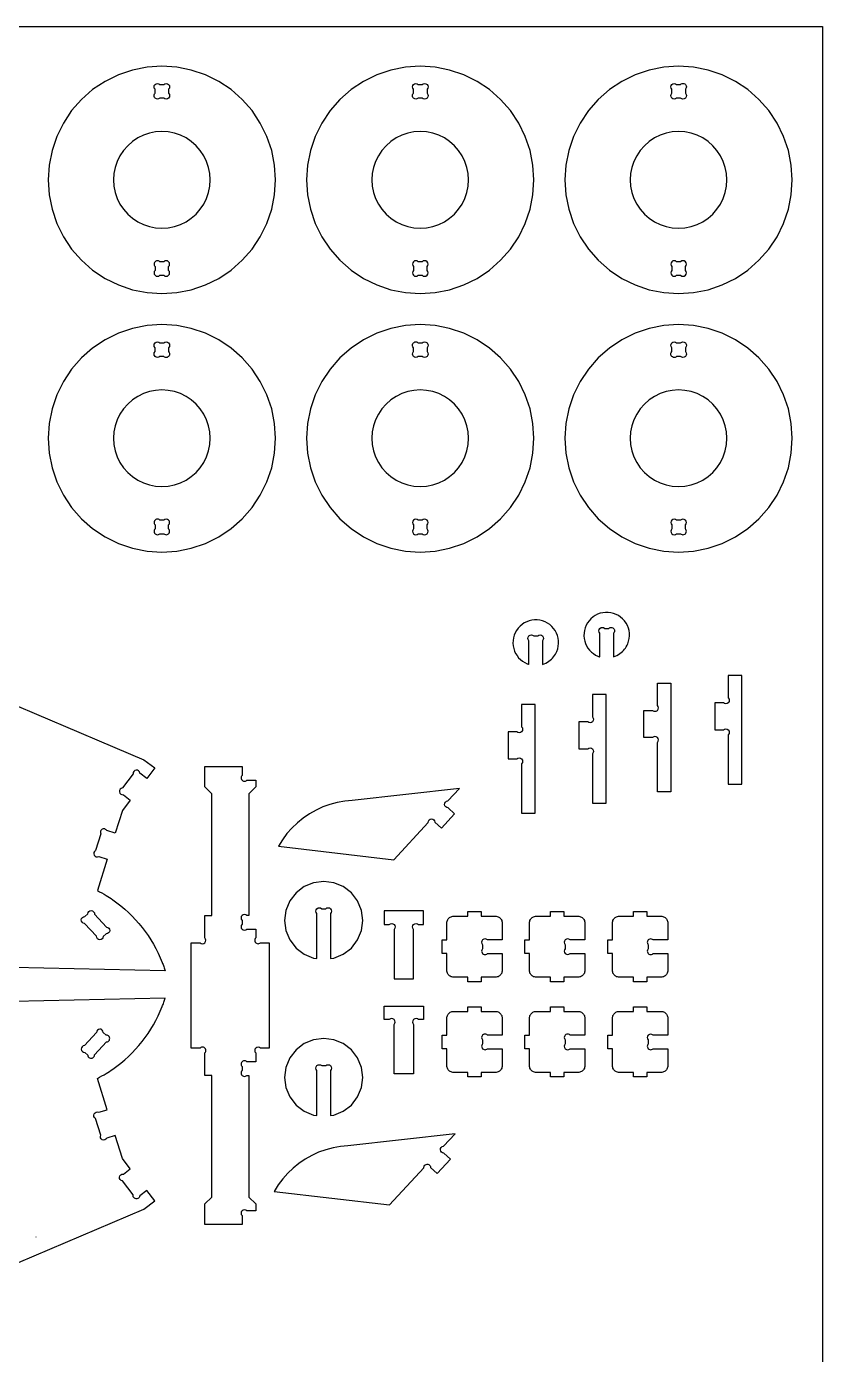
# Model space of a CAD drawing. Extents: x 18.5 to 37.8, y 18 to 44.9.
# Drawn here: x 30.48 to 37.82, y 32.62 to 44.85 of the extents above; entities that cross this region are included whole.
import ezdxf

# ---------------------------------------------------------------- set-up
doc = ezdxf.new("R2010")
doc.units = 0
doc.header["$MEASUREMENT"] = 0
doc.layers.get('0').update_dxf_attribs({"linetype": 'CONTINUOUS'})
doc.layers.add('LAYER_1', color=18, linetype='CONTINUOUS')

msp = doc.modelspace()

# ---------------------------------------------------------------- linework, layer by layer
msp.add_lwpolyline([(18.47668903654575, 17.96879248143591), (18.47668903654575, 44.85309352992658), (37.81747391451562, 44.85309352992658), (37.81747391451562, 17.96879248143591)], close=True)
at = {"layer": 'LAYER_1'}
for points in [[(30.89783727552922, 42.80248559730233), (30.98821215636107, 42.69943279647583), (31.09126495718758, 42.60905791564394), (31.20523241603308, 42.53290729405849), (31.32816451809914, 42.47228388995423), (31.45795786105774, 42.42822498657274), (31.59239164484834, 42.40148444395853), (31.72916567019331, 42.39251980020415), (31.86593969553825, 42.40148444395853), (32.00037347932882, 42.42822498657274), (32.1301668222875, 42.47228388995425), (32.25309892435352, 42.53290729405849), (32.36706638319903, 42.60905791564394), (32.47011918402551, 42.69943279647582), (32.56049406485739, 42.80248559730233), (32.63664468644288, 42.91645305614785), (32.69726809054713, 43.0393851582139), (32.7413269939286, 43.16917850117245), (32.7680675365428, 43.3036122849631), (32.77703218029719, 43.44038631030805), (32.76806753654281, 43.577160335653), (32.7413269939286, 43.71159411944364), (32.69726809054713, 43.84138746240224), (32.63664468644288, 43.96431956446827), (32.56049406485737, 44.0782870233138), (32.47011918402552, 44.18133982414029), (32.36706638319905, 44.27171470497214), (32.25309892435351, 44.34786532655762), (32.13016682228748, 44.40848873066186), (32.00037347932883, 44.45254763404335), (31.86593969553824, 44.47928817665756), (31.72916567019331, 44.48825282041194), (31.59239164484832, 44.47928817665756), (31.45795786105777, 44.45254763404337), (31.32816451809914, 44.40848873066186), (31.20523241603308, 44.34786532655762), (31.09126495718757, 44.27171470497214), (30.98821215636105, 44.18133982414025), (30.89783727552922, 44.0782870233138), (30.82168665394374, 43.96431956446827), (30.76106324983948, 43.84138746240223), (30.717004346458, 43.7115941194436), (30.69026380384379, 43.57716033565298), (30.68129916008941, 43.44038631030805), (30.69026380384379, 43.3036122849631), (30.717004346458, 43.16917850117248), (30.76106324983947, 43.03938515821387), (30.82168665394373, 42.91645305614785)], [(33.27909230011574, 42.80248559823365), (33.3694671809476, 42.69943279740715), (33.47251998177411, 42.60905791657528), (33.58648744061961, 42.53290729498982), (33.70941954268566, 42.47228389088556), (33.83921288564427, 42.42822498750408), (33.97364666943487, 42.40148444488986), (34.11042069477984, 42.39251980113549), (34.24719472012477, 42.40148444488986), (34.38162850391535, 42.42822498750408), (34.51142184687402, 42.47228389088558), (34.63435394894005, 42.53290729498982), (34.74832140778556, 42.60905791657528), (34.85137420861203, 42.69943279740715), (34.94174908944391, 42.80248559823366), (35.01789971102941, 42.91645305707919), (35.07852311513366, 43.03938515914523), (35.12258201851512, 43.16917850210379), (35.14932256112934, 43.30361228589445), (35.15828720488372, 43.44038631123939), (35.14932256112934, 43.57716033658433), (35.12258201851512, 43.71159412037498), (35.07852311513366, 43.84138746333356), (35.01789971102941, 43.96431956539959), (34.9417490894439, 44.07828702424512), (34.85137420861204, 44.18133982507163), (34.74832140778558, 44.27171470590347), (34.63435394894003, 44.34786532748896), (34.51142184687402, 44.40848873159319), (34.38162850391537, 44.45254763497469), (34.24719472012477, 44.4792881775889), (34.11042069477984, 44.48825282134327), (33.97364666943486, 44.4792881775889), (33.8392128856443, 44.45254763497469), (33.70941954268566, 44.40848873159319), (33.58648744061959, 44.34786532748894), (33.4725199817741, 44.27171470590349), (33.36946718094758, 44.18133982507159), (33.27909230011575, 44.07828702424512), (33.20294167853026, 43.96431956539961), (33.14231827442601, 43.84138746333356), (33.09825937104453, 43.71159412037495), (33.07151882843032, 43.57716033658433), (33.06255418467593, 43.44038631123939), (33.07151882843032, 43.30361228589444), (33.09825937104453, 43.1691785021038), (33.14231827442601, 43.03938515914521), (33.20294167853025, 42.91645305707919)], [(35.66034732470226, 42.802485599165), (35.75072220553413, 42.6994327983385), (35.85377500636063, 42.60905791750661), (35.96774246520614, 42.53290729592115), (36.09067456727219, 42.4722838918169), (36.2204679102308, 42.42822498843541), (36.35490169402139, 42.40148444582121), (36.49167571936637, 42.39251980206683), (36.6284497447113, 42.4014844458212), (36.76288352850188, 42.42822498843541), (36.89267687146054, 42.47228389181691), (37.01560897352658, 42.53290729592116), (37.12957643237209, 42.60905791750661), (37.23262923319857, 42.69943279833849), (37.32300411403044, 42.802485599165), (37.39915473561594, 42.91645305801053), (37.45977813972019, 43.03938516007656), (37.50383704310165, 43.16917850303513), (37.53057758571587, 43.30361228682578), (37.53954222947025, 43.44038631217073), (37.53057758571587, 43.57716033751567), (37.50383704310165, 43.71159412130632), (37.45977813972019, 43.84138746426491), (37.39915473561594, 43.96431956633093), (37.32300411403044, 44.07828702517647), (37.23262923319858, 44.18133982600296), (37.12957643237211, 44.27171470683481), (37.01560897352655, 44.34786532842029), (36.89267687146054, 44.40848873252453), (36.76288352850189, 44.45254763590603), (36.6284497447113, 44.47928817852023), (36.49167571936637, 44.48825282227462), (36.35490169402138, 44.47928817852023), (36.22046791023083, 44.45254763590604), (36.09067456727219, 44.40848873252453), (35.96774246520612, 44.34786532842028), (35.85377500636062, 44.27171470683481), (35.75072220553411, 44.18133982600292), (35.66034732470227, 44.07828702517647), (35.58419670311679, 43.96431956633094), (35.52357329901254, 43.84138746426491), (35.47951439563104, 43.71159412130628), (35.45277385301684, 43.57716033751566), (35.44380920926246, 43.44038631217071), (35.45277385301684, 43.30361228682577), (35.47951439563104, 43.16917850303513), (35.52357329901254, 43.03938516007654), (35.58419670311679, 42.91645305801053)], [(31.34327326818642, 43.21759122922571), (31.3756552251651, 43.16912820591126), (31.41408584387995, 43.12530648399467), (31.45790756579654, 43.08687586527982), (31.50637058911092, 43.05449390830118), (31.5586456980663, 43.02871467731485), (31.61383845106418, 43.00997926210587), (31.67100448480822, 42.99860823081957), (31.72916567019331, 42.99479614511109), (31.78732685557836, 42.99860823081957), (31.84449288932238, 43.00997926210587), (31.89968564232032, 43.02871467731487), (31.9519607512757, 43.0544939083012), (32.00042377459007, 43.08687586527983), (32.04424549650663, 43.12530648399465), (32.0826761152215, 43.16912820591129), (32.11505807220019, 43.21759122922571), (32.14083730318652, 43.26986633818107), (32.15957271839547, 43.32505909117886), (32.17094374968178, 43.382225124923), (32.17475583539026, 43.44038631030805), (32.17094374968178, 43.49854749569312), (32.15957271839547, 43.55571352943724), (32.1408373031865, 43.61090628243506), (32.11505807220019, 43.66318139139039), (32.0826761152215, 43.71164441470485), (32.04424549650666, 43.75546613662144), (32.0004237745901, 43.79389675533625), (31.95196075127569, 43.82627871231492), (31.89968564232031, 43.85205794330125), (31.8444928893224, 43.87079335851024), (31.78732685557837, 43.88216438979653), (31.72916567019331, 43.88597647550501), (31.6710044848082, 43.88216438979653), (31.61383845106422, 43.87079335851024), (31.5586456980663, 43.85205794330125), (31.50637058911089, 43.8262787123149), (31.45790756579654, 43.79389675533627), (31.41408584387992, 43.7554661366214), (31.3756552251651, 43.71164441470483), (31.34327326818643, 43.66318139139042), (31.3174940372001, 43.61090628243505), (31.29875862199112, 43.55571352943718), (31.28738759070483, 43.49854749569312), (31.28357550499634, 43.44038631030805), (31.28738759070483, 43.38222512492298), (31.29875862199112, 43.3250590911789), (31.31749403720009, 43.26986633818107)], [(33.72452829277294, 43.21759123015705), (33.75691024975164, 43.16912820684259), (33.79534086846647, 43.12530648492599), (33.83916259038307, 43.08687586621116), (33.88762561369744, 43.05449390923252), (33.93990072265284, 43.02871467824618), (33.9950934756507, 43.00997926303719), (34.05225950939474, 42.9986082317509), (34.11042069477984, 42.99479614604241), (34.16858188016489, 42.9986082317509), (34.22574791390891, 43.00997926303719), (34.28094066690685, 43.0287146782462), (34.33321577586223, 43.05449390923252), (34.3816787991766, 43.08687586621117), (34.42550052109316, 43.12530648492598), (34.46393113980803, 43.16912820684261), (34.49631309678672, 43.21759123015705), (34.52209232777304, 43.26986633911239), (34.54082774298199, 43.32505909211021), (34.55219877426831, 43.38222512585432), (34.55601085997679, 43.44038631123939), (34.55219877426831, 43.49854749662445), (34.54082774298199, 43.55571353036857), (34.52209232777304, 43.61090628336639), (34.49631309678672, 43.66318139232173), (34.46393113980803, 43.71164441563617), (34.42550052109318, 43.75546613755277), (34.38167879917664, 43.79389675626758), (34.33321577586222, 43.82627871324625), (34.28094066690684, 43.85205794423257), (34.22574791390892, 43.87079335944157), (34.16858188016489, 43.88216439072786), (34.11042069477983, 43.88597647643635), (34.05225950939473, 43.88216439072786), (33.99509347565075, 43.87079335944157), (33.93990072265284, 43.85205794423257), (33.88762561369742, 43.82627871324624), (33.83916259038306, 43.7938967562676), (33.79534086846644, 43.75546613755274), (33.75691024975163, 43.71164441563617), (33.72452829277295, 43.66318139232176), (33.69874906178662, 43.61090628336638), (33.68001364657764, 43.5557135303685), (33.66864261529135, 43.49854749662444), (33.66483052958286, 43.44038631123939), (33.66864261529135, 43.38222512585431), (33.68001364657764, 43.32505909211024), (33.69874906178662, 43.26986633911239)], [(36.13816527433816, 43.16912820777393), (36.17659589305299, 43.12530648585734), (36.22041761496959, 43.0868758671425), (36.26888063828398, 43.05449391016385), (36.32115574723936, 43.02871467917752), (36.37634850023723, 43.00997926396854), (36.43351453398127, 42.99860823268224), (36.49167571936637, 42.99479614697375), (36.54983690475142, 42.99860823268224), (36.60700293849544, 43.00997926396854), (36.66219569149337, 43.02871467917753), (36.71447080044875, 43.05449391016386), (36.76293382376313, 43.0868758671425), (36.80675554567969, 43.12530648585732), (36.84518616439456, 43.16912820777395), (36.87756812137325, 43.21759123108839), (36.90334735235956, 43.26986634004374), (36.92208276756853, 43.32505909304153), (36.93345379885483, 43.38222512678567), (36.93726588456332, 43.44038631217073), (36.93345379885483, 43.49854749755579), (36.92208276756853, 43.55571353129991), (36.90334735235956, 43.61090628429773), (36.87756812137325, 43.66318139325306), (36.84518616439455, 43.71164441656751), (36.80675554567971, 43.75546613848412), (36.76293382376317, 43.79389675719891), (36.71447080044874, 43.82627871417758), (36.66219569149337, 43.85205794516391), (36.60700293849544, 43.87079336037291), (36.54983690475143, 43.8821643916592), (36.49167571936636, 43.88597647736768), (36.43351453398125, 43.8821643916592), (36.37634850023727, 43.87079336037291), (36.32115574723936, 43.85205794516391), (36.26888063828395, 43.82627871417758), (36.22041761496959, 43.79389675719894), (36.17659589305298, 43.75546613848408), (36.13816527433815, 43.71164441656751), (36.10578331735948, 43.6631813932531), (36.08000408637315, 43.61090628429772), (36.06126867116417, 43.55571353129986), (36.04989763987788, 43.49854749755578), (36.04608555416938, 43.44038631217071), (36.04989763987788, 43.38222512678565), (36.06126867116417, 43.32505909304157), (36.08000408637314, 43.26986634004374), (36.10578331735947, 43.21759123108837)], [(30.89783727552922, 40.4212305727158), (30.98821215636107, 40.31817777188929), (31.09126495718758, 40.22780289105742), (31.20523241603308, 40.15165226947195), (31.32816451809914, 40.09102886536769), (31.45795786105774, 40.04696996198621), (31.59239164484834, 40.02022941937201), (31.72916567019331, 40.01126477561763), (31.86593969553825, 40.020229419372), (32.00037347932882, 40.04696996198621), (32.1301668222875, 40.09102886536772), (32.25309892435352, 40.15165226947195), (32.36706638319903, 40.22780289105742), (32.47011918402551, 40.31817777188929), (32.56049406485739, 40.4212305727158), (32.63664468644288, 40.53519803156133), (32.69726809054713, 40.65813013362737), (32.7413269939286, 40.78792347658593), (32.7680675365428, 40.92235726037658), (32.77703218029719, 41.05913128572153), (32.76806753654281, 41.19590531106648), (32.7413269939286, 41.33033909485711), (32.69726809054713, 41.4601324378157), (32.63664468644288, 41.58306453988173), (32.56049406485737, 41.69703199872727), (32.47011918402552, 41.80008479955375), (32.36706638319905, 41.89045968038561), (32.25309892435351, 41.96661030197109), (32.13016682228748, 42.02723370607533), (32.00037347932883, 42.07129260945683), (31.86593969553824, 42.09803315207103), (31.72916567019331, 42.10699779582542), (31.59239164484832, 42.09803315207103), (31.45795786105777, 42.07129260945683), (31.32816451809914, 42.02723370607533), (31.20523241603308, 41.96661030197108), (31.09126495718757, 41.89045968038562), (30.98821215636105, 41.80008479955373), (30.89783727552922, 41.69703199872727), (30.82168665394374, 41.58306453988174), (30.76106324983948, 41.46013243781569), (30.717004346458, 41.33033909485708), (30.69026380384379, 41.19590531106647), (30.68129916008941, 41.05913128572153), (30.69026380384379, 40.92235726037658), (30.717004346458, 40.78792347658594), (30.76106324983947, 40.65813013362734), (30.82168665394373, 40.53519803156133)], [(33.3694671809476, 40.31817777282063), (33.47251998177411, 40.22780289198874), (33.58648744061961, 40.15165227040329), (33.70941954268566, 40.09102886629903), (33.83921288564427, 40.04696996291754), (33.97364666943487, 40.02022942030333), (34.11042069477984, 40.01126477654897), (34.24719472012477, 40.02022942030333), (34.38162850391535, 40.04696996291754), (34.51142184687402, 40.09102886629904), (34.63435394894005, 40.15165227040329), (34.74832140778556, 40.22780289198874), (34.85137420861203, 40.31817777282062), (34.94174908944391, 40.42123057364714), (35.01789971102941, 40.53519803249265), (35.07852311513366, 40.6581301345587), (35.12258201851512, 40.78792347751726), (35.14932256112934, 40.92235726130791), (35.15828720488372, 41.05913128665285), (35.14932256112934, 41.1959053119978), (35.12258201851512, 41.33033909578844), (35.07852311513366, 41.46013243874704), (35.01789971102941, 41.58306454081307), (34.9417490894439, 41.6970319996586), (34.85137420861204, 41.80008480048511), (34.74832140778558, 41.89045968131694), (34.63435394894003, 41.96661030290242), (34.51142184687402, 42.02723370700667), (34.38162850391537, 42.07129261038816), (34.24719472012477, 42.09803315300237), (34.11042069477984, 42.10699779675674), (33.97364666943486, 42.09803315300237), (33.8392128856443, 42.07129261038817), (33.70941954268566, 42.02723370700667), (33.58648744061959, 41.96661030290242), (33.4725199817741, 41.89045968131695), (33.36946718094758, 41.80008480048505), (33.27909230011575, 41.6970319996586), (33.20294167853026, 41.58306454081308), (33.14231827442601, 41.46013243874704), (33.09825937104453, 41.33033909578841), (33.07151882843032, 41.19590531199778), (33.06255418467593, 41.05913128665285), (33.07151882843032, 40.9223572613079), (33.09825937104453, 40.78792347751727), (33.14231827442601, 40.65813013455867), (33.20294167853025, 40.53519803249265), (33.27909230011574, 40.42123057364712)], [(35.85377500636063, 40.22780289292008), (35.96774246520614, 40.15165227133462), (36.09067456727219, 40.09102886723037), (36.2204679102308, 40.04696996384889), (36.35490169402139, 40.02022942123469), (36.49167571936637, 40.0112647774803), (36.6284497447113, 40.02022942123467), (36.76288352850188, 40.04696996384889), (36.89267687146054, 40.09102886723038), (37.01560897352658, 40.15165227133463), (37.12957643237209, 40.22780289292009), (37.23262923319857, 40.31817777375195), (37.32300411403044, 40.42123057457847), (37.39915473561594, 40.535198033424), (37.45977813972019, 40.65813013549004), (37.50383704310165, 40.7879234784486), (37.53057758571587, 40.92235726223925), (37.53954222947025, 41.0591312875842), (37.53057758571587, 41.19590531292915), (37.50383704310165, 41.33033909671978), (37.45977813972019, 41.46013243967838), (37.39915473561594, 41.5830645417444), (37.32300411403044, 41.69703200058995), (37.23262923319858, 41.80008480141643), (37.12957643237211, 41.89045968224827), (37.01560897352655, 41.96661030383377), (36.89267687146054, 42.027233707938), (36.76288352850189, 42.0712926113195), (36.6284497447113, 42.09803315393371), (36.49167571936637, 42.10699779768809), (36.35490169402138, 42.09803315393371), (36.22046791023083, 42.07129261131951), (36.09067456727219, 42.027233707938), (35.96774246520612, 41.96661030383375), (35.85377500636062, 41.89045968224828), (35.75072220553411, 41.8000848014164), (35.66034732470227, 41.69703200058995), (35.58419670311679, 41.58306454174441), (35.52357329901254, 41.46013243967838), (35.47951439563104, 41.33033909671975), (35.45277385301684, 41.19590531292914), (35.44380920926246, 41.05913128758419), (35.45277385301684, 40.92235726223925), (35.47951439563104, 40.78792347844862), (35.52357329901254, 40.65813013549001), (35.58419670311679, 40.53519803342399), (35.66034732470226, 40.42123057457845), (35.75072220553413, 40.31817777375197)], [(31.34327326818642, 40.83633620463919), (31.3756552251651, 40.78787318132474), (31.41408584387995, 40.74405145940814), (31.45790756579654, 40.70562084069329), (31.50637058911092, 40.67323888371465), (31.5586456980663, 40.64745965272832), (31.61383845106418, 40.62872423751933), (31.67100448480822, 40.61735320623305), (31.72916567019331, 40.61354112052455), (31.78732685557836, 40.61735320623305), (31.84449288932238, 40.62872423751933), (31.89968564232032, 40.64745965272834), (31.9519607512757, 40.67323888371467), (32.00042377459007, 40.7056208406933), (32.04424549650663, 40.74405145940811), (32.0826761152215, 40.78787318132476), (32.11505807220019, 40.8363362046392), (32.14083730318652, 40.88861131359454), (32.15957271839547, 40.94380406659233), (32.17094374968178, 41.00097010033646), (32.17475583539026, 41.05913128572153), (32.17094374968178, 41.11729247110659), (32.15957271839547, 41.17445850485071), (32.1408373031865, 41.22965125784853), (32.11505807220019, 41.28192636680387), (32.0826761152215, 41.33038939011832), (32.04424549650666, 41.37421111203491), (32.0004237745901, 41.41264173074972), (31.95196075127569, 41.44502368772839), (31.89968564232031, 41.47080291871471), (31.8444928893224, 41.48953833392371), (31.78732685557837, 41.50090936521), (31.72916567019331, 41.50472145091849), (31.6710044848082, 41.50090936521), (31.61383845106422, 41.48953833392371), (31.5586456980663, 41.47080291871471), (31.50637058911089, 41.44502368772838), (31.45790756579654, 41.41264173074974), (31.41408584387992, 41.37421111203487), (31.3756552251651, 41.33038939011831), (31.34327326818643, 41.2819263668039), (31.3174940372001, 41.22965125784852), (31.29875862199112, 41.17445850485064), (31.28738759070483, 41.11729247110658), (31.28357550499634, 41.05913128572153), (31.28738759070483, 41.00097010033645), (31.29875862199112, 40.94380406659237), (31.31749403720009, 40.88861131359454)], [(33.75691024975164, 40.78787318225606), (33.79534086846647, 40.74405146033947), (33.83916259038307, 40.70562084162463), (33.88762561369744, 40.67323888464598), (33.93990072265284, 40.64745965365965), (33.9950934756507, 40.62872423845067), (34.05225950939474, 40.61735320716437), (34.11042069477984, 40.61354112145588), (34.16858188016489, 40.61735320716437), (34.22574791390891, 40.62872423845067), (34.28094066690685, 40.64745965365966), (34.33321577586223, 40.67323888464599), (34.3816787991766, 40.70562084162463), (34.42550052109316, 40.74405146033945), (34.46393113980803, 40.78787318225609), (34.49631309678672, 40.83633620557052), (34.52209232777304, 40.88861131452588), (34.54082774298199, 40.94380406752367), (34.55219877426831, 41.0009701012678), (34.55601085997679, 41.05913128665285), (34.55219877426831, 41.11729247203792), (34.54082774298199, 41.17445850578205), (34.52209232777304, 41.22965125877986), (34.49631309678672, 41.28192636773519), (34.46393113980803, 41.33038939104965), (34.42550052109318, 41.37421111296624), (34.38167879917664, 41.41264173168105), (34.33321577586222, 41.44502368865972), (34.28094066690684, 41.47080291964605), (34.22574791390892, 41.48953833485506), (34.16858188016489, 41.50090936614134), (34.11042069477983, 41.50472145184981), (34.05225950939473, 41.50090936614134), (33.99509347565075, 41.48953833485506), (33.93990072265284, 41.47080291964605), (33.88762561369742, 41.4450236886597), (33.83916259038306, 41.41264173168107), (33.79534086846644, 41.3742111129662), (33.75691024975163, 41.33038939104964), (33.72452829277295, 41.28192636773523), (33.69874906178662, 41.22965125877985), (33.68001364657764, 41.17445850578199), (33.66864261529135, 41.11729247203792), (33.66483052958286, 41.05913128665285), (33.66864261529135, 41.0009701012678), (33.68001364657764, 40.94380406752371), (33.69874906178662, 40.88861131452588), (33.72452829277294, 40.83633620557051)], [(36.13816527433816, 40.78787318318741), (36.17659589305299, 40.74405146127081), (36.22041761496959, 40.70562084255597), (36.26888063828398, 40.67323888557733), (36.32115574723936, 40.64745965459098), (36.37634850023723, 40.62872423938201), (36.43351453398127, 40.6173532080957), (36.49167571936637, 40.61354112238722), (36.54983690475142, 40.6173532080957), (36.60700293849544, 40.62872423938201), (36.66219569149337, 40.647459654591), (36.71447080044875, 40.67323888557733), (36.76293382376313, 40.70562084255597), (36.80675554567969, 40.74405146127079), (36.84518616439456, 40.78787318318743), (36.87756812137325, 40.83633620650187), (36.90334735235956, 40.88861131545722), (36.92208276756853, 40.94380406845501), (36.93345379885483, 41.00097010219913), (36.93726588456332, 41.0591312875842), (36.93345379885483, 41.11729247296925), (36.92208276756853, 41.17445850671337), (36.90334735235956, 41.2296512597112), (36.87756812137325, 41.28192636866653), (36.84518616439455, 41.33038939198098), (36.80675554567971, 41.37421111389758), (36.76293382376317, 41.41264173261238), (36.71447080044874, 41.44502368959105), (36.66219569149337, 41.47080292057738), (36.60700293849544, 41.48953833578637), (36.54983690475143, 41.50090936707267), (36.49167571936636, 41.50472145278115), (36.43351453398125, 41.50090936707267), (36.37634850023727, 41.48953833578639), (36.32115574723936, 41.47080292057738), (36.26888063828395, 41.44502368959105), (36.22041761496959, 41.41264173261241), (36.17659589305298, 41.37421111389754), (36.13816527433815, 41.33038939198098), (36.10578331735948, 41.28192636866657), (36.08000408637315, 41.22965125971119), (36.06126867116417, 41.17445850671333), (36.04989763987788, 41.11729247296925), (36.04608555416938, 41.05913128758419), (36.04989763987788, 41.00097010219913), (36.06126867116417, 40.94380406845504), (36.08000408637314, 40.88861131545722), (36.10578331735947, 40.83633620650185)]]:
    msp.add_lwpolyline(points, close=True, dxfattribs=at)
for points in [[(31.71101020720473, 44.31955211128433), (31.74735611367539, 44.31955211128433, -1), (31.79166668145485, 44.27524154350486), (31.79166668145485, 44.23872261965122, -1), (31.74735611367539, 44.19441205187176), (31.71101020720473, 44.19441205187176, -1), (31.66669963942525, 44.23872261965122), (31.66669963942525, 44.27524154350486, -1)], [(34.04795466401179, 44.23872262058256), (34.04795466401179, 44.27524154443619, -1), (34.09226523179125, 44.31955211221565), (34.12861113826191, 44.31955211221565, -1), (34.17292170604137, 44.27524154443619), (34.17292170604137, 44.23872262058256, -1), (34.12861113826191, 44.19441205280309), (34.09226523179125, 44.19441205280309, -1)], [(36.50986616284844, 44.19441205373442), (36.47352025637778, 44.19441205373442, -1), (36.42920968859832, 44.2387226215139), (36.42920968859832, 44.27524154536753, -1), (36.47352025637778, 44.319552113147), (36.50986616284844, 44.319552113147, -1), (36.5541767306279, 44.27524154536753), (36.5541767306279, 44.2387226215139, -1)], [(31.74735611367539, 42.68604197451693), (31.71101020720473, 42.68604197451693, 1), (31.66669963942525, 42.64173140673747), (31.66669963942525, 42.60535051474297, 1), (31.71101020720473, 42.5610399469635), (31.74735611367539, 42.5610399469635, 1), (31.79166668145485, 42.60535051474297), (31.79166668145485, 42.64173140673747, 1)], [(34.09226523179125, 42.56103994789484), (34.12861113826191, 42.56103994789484, 1), (34.17292170604137, 42.6053505156743), (34.17292170604137, 42.6417314076688, 1), (34.12861113826191, 42.68604197544826), (34.09226523179125, 42.68604197544826, 1), (34.04795466401179, 42.6417314076688), (34.04795466401179, 42.6053505156743, 1)], [(36.50986616284844, 42.68604197637961), (36.47352025637778, 42.68604197637961, 1), (36.42920968859832, 42.64173140860015), (36.42920968859832, 42.60535051660564, 1), (36.47352025637778, 42.56103994882617), (36.50986616284844, 42.56103994882617, 1), (36.5541767306279, 42.60535051660564), (36.5541767306279, 42.64173140860015, 1)], [(31.71101020720473, 41.9382970866978), (31.74735611367539, 41.9382970866978, -1), (31.79166668145485, 41.89398651891834), (31.79166668145485, 41.8574675950647, -1), (31.74735611367539, 41.81315702728523), (31.71101020720473, 41.81315702728523, -1), (31.66669963942525, 41.8574675950647), (31.66669963942525, 41.89398651891834, -1)], [(34.09226523179125, 41.93829708762912), (34.12861113826191, 41.93829708762912, -1), (34.17292170604137, 41.89398651984966), (34.17292170604137, 41.85746759599602, -1), (34.12861113826191, 41.81315702821656), (34.09226523179125, 41.81315702821656, -1), (34.04795466401179, 41.85746759599602), (34.04795466401179, 41.89398651984966, -1)], [(36.47352025637778, 41.93829708856047), (36.50986616284844, 41.93829708856047, -1), (36.5541767306279, 41.89398652078099), (36.5541767306279, 41.85746759692737, -1), (36.50986616284844, 41.8131570291479), (36.47352025637778, 41.8131570291479, -1), (36.42920968859832, 41.85746759692737), (36.42920968859832, 41.89398652078099, -1)], [(31.74735611367539, 40.3047869499304), (31.71101020720473, 40.3047869499304, 1), (31.66669963942525, 40.26047638215094), (31.66669963942525, 40.22409549015644, 1), (31.71101020720473, 40.17978492237697), (31.74735611367539, 40.17978492237697, 1), (31.79166668145485, 40.22409549015644), (31.79166668145485, 40.26047638215094, 1)], [(34.12861113826191, 40.30478695086173), (34.09226523179125, 40.30478695086173, 1), (34.04795466401179, 40.26047638308227), (34.04795466401179, 40.22409549108777, 1), (34.09226523179125, 40.17978492330832), (34.12861113826191, 40.17978492330832, 1), (34.17292170604137, 40.22409549108777), (34.17292170604137, 40.26047638308227, 1)], [(36.50986616284844, 40.30478695179307), (36.47352025637778, 40.30478695179307, 1), (36.42920968859832, 40.26047638401361), (36.42920968859832, 40.22409549201912, 1), (36.47352025637778, 40.17978492423964), (36.50986616284844, 40.17978492423964, 1), (36.5541767306279, 40.22409549201912), (36.5541767306279, 40.26047638401361, 1)], [(35.76657292996826, 39.04520726299748), (35.76657292996826, 39.26326882028134, -1), (35.81088349774772, 39.3075793880608), (35.84726438974224, 39.3075793880608, -1), (35.8915749575217, 39.26326882028134), (35.8915749575217, 39.04520725956216, 0.0697203833769106), (35.95059240167234, 39.07493430383249, 0.1439194978233174), (36.02309879782658, 39.16476138112454, 0.513851951416268), (35.84282739573784, 39.45480011424173, 0.513741241430658), (35.62621891627137, 39.19073519797085, 0.1151350550005236), (35.67114492226175, 39.10679743206075, 0.1149100044801448), (35.74870622453456, 39.05127494076221, 0.0244109493488459), (35.75759021010683, 39.04809573683828, -0.0081355469149645)], [(35.11274127057013, 38.97552845945744), (35.11274127057013, 39.19359001674129, -1), (35.1570518383496, 39.23790058452076), (35.19343273034409, 39.23790058452076, -1), (35.23774329812356, 39.19359001674129), (35.23774329812356, 38.97552845602211, 0.0697203833769672), (35.2967607422742, 39.00525550029244, 0.1439194978233333), (35.36926713842843, 39.09508257758449, 0.5138519514162772), (35.18899573633971, 39.38512131070169, 0.5137412414306773), (34.97238725687323, 39.1210563944308, 0.1151350550005236), (35.01731326286363, 39.0371186285207, 0.1149100044801517), (35.09487456513642, 38.98159613722217, 0.0244109493489644), (35.10375855070868, 38.97841693329823, -0.0081355469150771)], [(36.29609800080132, 37.802270978711), (36.29603510714236, 38.25731418439652, 1), (36.25171843939542, 38.3016186273844), (36.17069977691946, 38.30160747326188), (36.17063075887647, 38.55226589689472), (36.25167995265734, 38.55227705522059, 1), (36.29598441329198, 38.59656315714853), (36.29609800083271, 38.80228720651937), (36.42110002838615, 38.80228720651544), (36.42110002835476, 37.80227097870707)], [(36.82453143631761, 38.37128627680193), (36.90555009879356, 38.37129743092443, -1), (36.94986676654051, 38.32699298793656), (36.94992966019947, 37.87194978225104), (37.0749316877529, 37.87194978224711), (37.0749316877843, 38.87196601005549), (36.94992966023086, 38.87196601005942), (36.94981607269011, 38.66624196068858, -1), (36.90551161205548, 38.62195585876064), (36.82446241827462, 38.62194470043478)], [(35.57358899918713, 38.19656868875734), (35.65460766166308, 38.19657984287985, -1), (35.69892432941002, 38.15227539989196), (35.69898722306898, 37.69723219420644), (35.82398925062242, 37.69723219420252), (35.82398925065381, 38.6972484220109), (35.69898722310038, 38.69724842201483), (35.69887363555964, 38.49152437264398, -1), (35.654569174925, 38.44723827071604), (35.57351998114413, 38.44722711239018)], [(34.91976430233376, 38.10495066625762), (35.00078296570055, 38.10495843737736, -1), (35.04509778343926, 38.06065214492504), (35.04514168641614, 37.60560893748007), (35.17014371384923, 37.60560372053766), (35.17018544835783, 38.60561994457933), (35.04518342092473, 38.60562516152175), (35.04506124773842, 38.39990111877073, -1), (35.00075493793818, 38.35561686587483), (34.91970574521936, 38.35560909182678)], [(32.12607915168091, 33.8157636995754), (32.12607916866479, 34.00375753464701), (32.18874321274062, 34.06642213291834), (32.18874361891033, 35.1887776281287), (32.12607937157577, 35.18877741565921), (32.12607903714345, 35.39512481222046, 1), (32.0817685411795, 35.43943530818463), (32.00074995676684, 35.43943543949388), (32.0007499568444, 36.41080920532825), (32.08099730194506, 36.41080920532825, 1), (32.12530786972453, 36.45511977310771), (32.12530786972453, 36.66146571565907), (32.18874377457501, 36.66146571565906), (32.18874377457499, 37.78349323838825), (32.1260791686647, 37.84615784429845), (32.12607916866462, 38.03415166202908), (32.46848494303048, 38.03415166202907), (32.46848494303043, 37.95313301798824, 1), (32.5127955108099, 37.90882245020875), (32.59381415485075, 37.90882245020876), (32.59381415485078, 37.84615784429849), (32.53114954894054, 37.78349323838819), (32.53115621378895, 36.66146608788721), (32.51279955611558, 36.66146597884854, 1), (32.46848925160383, 36.61715776748632), (32.46848729957227, 36.58045134134451, 1), (32.51279786728908, 36.5361384171486), (32.59381415485083, 36.5361384171486), (32.59381415485083, 36.45511977310771, 1), (32.6381247226303, 36.41080920532825), (32.71914336667118, 36.41080920532825), (32.71914336667119, 35.43943579131522), (32.63812486626078, 35.4394359226239, 1), (32.59381422666614, 35.39512528302926), (32.59381435797482, 35.31410678261919), (32.51279563490509, 35.31410665131014, 1), (32.46848513894086, 35.26979609074454), (32.46848513291825, 35.23280238991949, 1), (32.51279569415487, 35.18849181492623), (32.5311497401098, 35.18849181221609), (32.5311495829214, 34.06642211507811), (32.5938141718412, 34.00375750067273), (32.59381415485082, 33.94109289476255), (32.51279551681697, 33.94109290574592, 1), (32.4684849430305, 33.89678233796644), (32.46848494303053, 33.81576369993259)], [(32.80409567201912, 37.30122349275644), (33.86704455105586, 37.17618400944759), (34.18322950033033, 37.51926878759518, -1), (34.24584200874176, 37.52182353144006), (34.30541879247699, 37.46691790919497), (34.42769557515318, 37.59959753542382), (34.368118792589, 37.65450315658969, -1), (34.3655640512872, 37.71711566623189), (34.47198823340553, 37.83259399920182), (33.4833897031705, 37.72190787638611), (33.41425340149674, 37.71536782851943), (33.34590549644231, 37.7030729389349), (33.27882416213618, 37.68510922487199), (33.21347871155253, 37.66160236367691), (33.15032631311357, 37.63271681354141), (33.08980879225769, 37.59865466292402), (33.03234954034997, 37.55965421670311), (32.9783505525607, 37.51598832895353), (32.9281896154355, 37.46796249401079), (32.88221766383329, 37.4159127091783), (32.84075632572342, 37.36020312403029)], [(32.96641528071852, 36.36153186771038), (33.04096707595714, 36.3043262632215), (33.12778448030267, 36.26836531689156), (33.15828642524544, 36.26434965939506), (33.15828642524544, 36.6802955348083, -1), (33.2025969930249, 36.72460610258776), (33.23930506925222, 36.72460610258776, -1), (33.28361563703169, 36.6802955348083), (33.28361563703169, 36.26434965939506), (33.31411758194029, 36.26836531689156), (33.40093498628582, 36.3043262632215), (33.47548678152445, 36.36153186771038), (33.53269238601332, 36.43608366294901), (33.56865333234326, 36.52290106729453), (33.58091894145017, 36.61606761811333), (33.56865333234326, 36.70923416893216), (33.53269238601332, 36.79605157327767), (33.47548678152444, 36.8706033685163), (33.40093498628582, 36.92780897300518), (33.31411758194029, 36.96376991933512), (33.22095103112147, 36.97603552844201), (33.12778448030267, 36.96376991933512), (33.04096707595714, 36.92780897300518), (32.96641528071852, 36.8706033685163), (32.90920967622965, 36.79605157327768), (32.8732487298997, 36.70923416893216), (32.8609831207928, 36.61606761811333), (32.8732487298997, 36.52290106729453), (32.90920967622965, 36.43608366294901)], [(31.10885964192207, 36.6743248362171), (31.21867088781642, 36.55517126722305, -1), (31.21611614473335, 36.49255875951367), (31.18912298563255, 36.46768201887964, -1), (31.12651047792317, 36.47023676196271), (31.01669923202881, 36.58939033095676, -1), (31.01925397511188, 36.65200283866613), (31.04624713421268, 36.67687957930017, -1)], [(33.77950377912907, 36.5785634957487), (33.82516783455425, 36.5785634957487, -1), (33.86947840233373, 36.53425292796923), (33.86947840233372, 36.07822820126808), (34.04990981533563, 36.07822820126809), (34.04990981533564, 36.53425292796927, -1), (34.0942203831151, 36.57856349574873), (34.13988443854018, 36.57856349574874), (34.13988443854016, 36.70389267173755), (33.77950377912905, 36.70389267173753)], [(34.37395134779363, 36.11128745071122), (34.36856085041483, 36.11743413492256), (34.36401877277326, 36.12423183449541), (34.36040283107665, 36.1315642389054), (34.35777489508999, 36.13930588868014), (34.35617992952659, 36.14732432204559), (34.35564522468947, 36.15548234138376), (34.35564522468947, 36.31173487582556), (34.31397788217166, 36.31173487582556), (34.31397788217166, 36.4370640876459), (34.35564522468947, 36.4370640876459), (34.35564522468947, 36.59298943782078), (34.35617992952661, 36.60114745715894), (34.35777489509, 36.60916589052441), (34.36040283107666, 36.61690754029915), (34.36401877277326, 36.62423994470915), (34.36856085041483, 36.631037644282), (34.37395134779363, 36.63718432849334), (34.38009803200497, 36.64257482587213), (34.38689573157782, 36.6471169035137), (34.39422813598781, 36.6507328452103), (34.40196978576255, 36.65336078119697), (34.40998821912801, 36.65495574676036), (34.41814623846617, 36.6554904515975), (34.54819309170088, 36.6554904515975), (34.54819309170088, 36.69715779411531), (34.67352230352122, 36.69715779411531), (34.67352230352122, 36.6554904515975), (34.80356915675593, 36.6554904515975), (34.8117271760941, 36.65495574676036), (34.81974560945956, 36.65336078119697), (34.8274872592343, 36.6507328452103), (34.83481966364429, 36.64711690351369), (34.84161736321714, 36.64257482587213), (34.84776404742848, 36.63718432849334), (34.85315454480727, 36.63103764428199), (34.85769662244884, 36.62423994470915), (34.86131256414544, 36.61690754029915), (34.8639405001321, 36.60916589052441), (34.8655354656955, 36.60114745715894), (34.86607017053265, 36.59298943782078), (34.86607017053265, 36.43673487582556), (34.72994932531019, 36.43673487582556, 1), (34.68563875753073, 36.3924243080461), (34.68563875753073, 36.35604544360503, 1), (34.72994932531019, 36.31173487582556), (34.86607017053265, 36.31173487582556), (34.86607017053265, 36.15548234138376), (34.8655354656955, 36.14732432204559), (34.8639405001321, 36.13930588868014), (34.86131256414544, 36.1315642389054), (34.85769662244884, 36.12423183449541), (34.85315454480727, 36.11743413492256), (34.84776404742848, 36.11128745071122), (34.84161736321714, 36.10589695333242), (34.83481966364428, 36.10135487569085), (34.8274872592343, 36.09773893399425), (34.81974560945956, 36.09511099800759), (34.81172717609409, 36.09351603244419), (34.80356915675593, 36.09298132760705), (34.67352230352122, 36.09298132760705), (34.67352230352122, 36.05131398508923), (34.54819309170087, 36.05131398508923), (34.54819309170087, 36.09298132760705), (34.41814623846617, 36.09298132760705), (34.40998821912801, 36.09351603244419), (34.40196978576255, 36.0951109980076), (34.3942281359878, 36.09773893399426), (34.38689573157782, 36.10135487569085), (34.38009803200497, 36.10589695333242)], [(35.13557406805777, 36.1112874507112), (35.13018357067897, 36.11743413492255), (35.12564149303739, 36.12423183449541), (35.1220255513408, 36.13156423890539), (35.11939761535413, 36.13930588868014), (35.11780264979073, 36.14732432204559), (35.1172679449536, 36.15548234138376), (35.1172679449536, 36.31173487582555), (35.07560060243579, 36.31173487582555), (35.07560060243579, 36.4370640876459), (35.1172679449536, 36.4370640876459), (35.1172679449536, 36.59298943782078), (35.11780264979073, 36.60114745715894), (35.11939761535413, 36.60916589052441), (35.1220255513408, 36.61690754029915), (35.12564149303739, 36.62423994470913), (35.13018357067897, 36.63103764428199), (35.13557406805777, 36.63718432849333), (35.14172075226911, 36.64257482587212), (35.14851845184197, 36.64711690351369), (35.15585085625195, 36.65073284521028), (35.16359250602668, 36.65336078119697), (35.17161093939215, 36.65495574676035), (35.17976895873032, 36.65549045159749), (35.30981581196502, 36.65549045159749), (35.30981581196502, 36.69715779411531), (35.43514502378536, 36.69715779411531), (35.43514502378536, 36.65549045159749), (35.56519187702007, 36.65549045159749), (35.57334989635823, 36.65495574676035), (35.58136832972369, 36.65336078119695), (35.58910997949845, 36.65073284521028), (35.59644238390843, 36.64711690351369), (35.60324008348127, 36.64257482587212), (35.60938676769262, 36.63718432849332), (35.61477726507141, 36.63103764428199), (35.61931934271298, 36.62423994470913), (35.62293528440958, 36.61690754029915), (35.62556322039625, 36.60916589052441), (35.62715818595965, 36.60114745715894), (35.62769289079678, 36.59298943782078), (35.62769289079678, 36.43673487582555), (35.49157204557433, 36.43673487582555, 1), (35.44726147779487, 36.39242430804609), (35.44726147779487, 36.35604544360501, 1), (35.49157204557433, 36.31173487582555), (35.62769289079678, 36.31173487582555), (35.62769289079678, 36.15548234138376), (35.62715818595965, 36.14732432204559), (35.62556322039625, 36.13930588868013), (35.62293528440958, 36.13156423890539), (35.61931934271298, 36.12423183449541), (35.61477726507141, 36.11743413492255), (35.60938676769262, 36.1112874507112), (35.60324008348127, 36.10589695333242), (35.59644238390843, 36.10135487569085), (35.58910997949843, 36.09773893399424), (35.58136832972369, 36.09511099800758), (35.57334989635823, 36.09351603244419), (35.56519187702007, 36.09298132760704), (35.43514502378536, 36.09298132760704), (35.43514502378536, 36.05131398508922), (35.30981581196502, 36.05131398508922), (35.30981581196502, 36.09298132760704), (35.17976895873032, 36.09298132760705), (35.17161093939215, 36.09351603244419), (35.16359250602667, 36.09511099800759), (35.15585085625195, 36.09773893399425), (35.14851845184195, 36.10135487569085), (35.14172075226911, 36.10589695333242)], [(35.90045098757418, 36.1112874507112), (35.89506049019539, 36.11743413492255), (35.89051841255381, 36.12423183449541), (35.88690247085722, 36.13156423890539), (35.88427453487056, 36.13930588868014), (35.88267956930716, 36.14732432204559), (35.88214486447002, 36.15548234138376), (35.88214486447002, 36.31173487582555), (35.84047752195221, 36.31173487582555), (35.84047752195221, 36.4370640876459), (35.88214486447002, 36.4370640876459), (35.88214486447002, 36.59298943782078), (35.88267956930716, 36.60114745715894), (35.88427453487056, 36.60916589052441), (35.88690247085722, 36.61690754029915), (35.89051841255383, 36.62423994470913), (35.89506049019539, 36.63103764428199), (35.90045098757418, 36.63718432849333), (35.90659767178554, 36.64257482587212), (35.91339537135838, 36.64711690351369), (35.92072777576837, 36.65073284521028), (35.92846942554312, 36.65336078119697), (35.93648785890857, 36.65495574676035), (35.94464587824673, 36.65549045159749), (36.07469273148144, 36.65549045159749), (36.07469273148144, 36.69715779411531), (36.20002194330178, 36.69715779411531), (36.20002194330178, 36.65549045159749), (36.33006879653648, 36.65549045159749), (36.33822681587465, 36.65495574676035), (36.34624524924012, 36.65336078119695), (36.35398689901486, 36.65073284521028), (36.36131930342485, 36.64711690351369), (36.36811700299769, 36.64257482587212), (36.37426368720904, 36.63718432849332), (36.37965418458783, 36.63103764428199), (36.38419626222941, 36.62423994470913), (36.387812203926, 36.61690754029915), (36.39044013991267, 36.60916589052441), (36.39203510547607, 36.60114745715894), (36.39256981031321, 36.59298943782078), (36.39256981031321, 36.43673487582555), (36.25644896509076, 36.43673487582555, 1), (36.21213839731129, 36.39242430804609), (36.21213839731129, 36.35604544360501, 1), (36.25644896509076, 36.31173487582555), (36.39256981031321, 36.31173487582555), (36.39256981031321, 36.15548234138376), (36.39203510547606, 36.14732432204559), (36.39044013991267, 36.13930588868013), (36.387812203926, 36.13156423890539), (36.3841962622294, 36.12423183449541), (36.37965418458783, 36.11743413492255), (36.37426368720904, 36.1112874507112), (36.36811700299769, 36.10589695333242), (36.36131930342484, 36.10135487569085), (36.35398689901486, 36.09773893399424), (36.34624524924012, 36.09511099800758), (36.33822681587465, 36.09351603244419), (36.33006879653648, 36.09298132760704), (36.20002194330178, 36.09298132760704), (36.20002194330178, 36.05131398508922), (36.07469273148144, 36.05131398508922), (36.07469273148144, 36.09298132760704), (35.94464587824673, 36.09298132760705), (35.93648785890857, 36.09351603244419), (35.92846942554312, 36.09511099800759), (35.92072777576837, 36.09773893399425), (35.91339537135838, 36.10135487569085), (35.90659767178554, 36.10589695333242)], [(33.86947840233373, 35.20190530715796), (33.86947840233374, 35.6579300338591, 1), (33.82516783455427, 35.70224060163857), (33.77950377912907, 35.70224060163857), (33.77950377912906, 35.82756977762739), (34.13988443854018, 35.82756977762742), (34.1398844385402, 35.70224060163861), (34.0942203831151, 35.70224060163859, 1), (34.04990981533564, 35.65793003385913), (34.04990981533564, 35.20190530715796)], [(34.37395134779363, 35.23398296796881), (34.36856085041483, 35.24012965218015), (34.36401877277326, 35.246927351753), (34.36040283107665, 35.254259756163), (34.35777489508999, 35.26200140593774), (34.35617992952659, 35.2700198393032), (34.35564522468947, 35.27817785864136), (34.35564522468947, 35.43443039308316), (34.31397788217166, 35.43443039308316), (34.31397788217166, 35.5597596049035), (34.35564522468947, 35.5597596049035), (34.35564522468947, 35.71568495507837), (34.35617992952661, 35.72384297441655), (34.35777489509, 35.73186140778201), (34.36040283107666, 35.73960305755675), (34.36401877277326, 35.74693546196674), (34.36856085041483, 35.75373316153959), (34.37395134779363, 35.75987984575093), (34.38009803200497, 35.76527034312973), (34.38689573157782, 35.7698124207713), (34.39422813598781, 35.7734283624679), (34.40196978576255, 35.77605629845456), (34.40998821912801, 35.77765126401796), (34.41814623846617, 35.77818596885509), (34.54819309170088, 35.77818596885509), (34.54819309170088, 35.81985331137291), (34.67352230352122, 35.81985331137291), (34.67352230352122, 35.77818596885509), (34.80356915675593, 35.77818596885509), (34.8117271760941, 35.77765126401796), (34.81974560945956, 35.77605629845456), (34.8274872592343, 35.7734283624679), (34.83481966364429, 35.76981242077129), (34.84161736321714, 35.76527034312973), (34.84776404742848, 35.75987984575093), (34.85315454480727, 35.75373316153959), (34.85769662244884, 35.74693546196674), (34.86131256414544, 35.73960305755675), (34.8639405001321, 35.73186140778201), (34.8655354656955, 35.72384297441654), (34.86607017053265, 35.71568495507837), (34.86607017053265, 35.55943039308316), (34.72994932531019, 35.55943039308316, 1), (34.68563875753073, 35.5151198253037), (34.68563875753073, 35.47874096086263, 1), (34.72994932531019, 35.43443039308316), (34.86607017053265, 35.43443039308316), (34.86607017053265, 35.27817785864136), (34.8655354656955, 35.2700198393032), (34.8639405001321, 35.26200140593772), (34.86131256414544, 35.254259756163), (34.85769662244884, 35.246927351753), (34.85315454480727, 35.24012965218015), (34.84776404742848, 35.23398296796881), (34.84161736321714, 35.22859247059002), (34.83481966364428, 35.22405039294844), (34.8274872592343, 35.22043445125185), (34.81974560945956, 35.21780651526518), (34.81172717609409, 35.21621154970179), (34.80356915675593, 35.21567684486465), (34.67352230352122, 35.21567684486465), (34.67352230352122, 35.17400950234683), (34.54819309170087, 35.17400950234683), (34.54819309170087, 35.21567684486465), (34.41814623846617, 35.21567684486465), (34.40998821912801, 35.21621154970179), (34.40196978576255, 35.21780651526518), (34.3942281359878, 35.22043445125185), (34.38689573157782, 35.22405039294844), (34.38009803200497, 35.22859247059002)], [(35.13557406805777, 35.2339829679688), (35.13018357067897, 35.24012965218015), (35.12564149303739, 35.246927351753), (35.1220255513408, 35.25425975616298), (35.11939761535413, 35.26200140593772), (35.11780264979073, 35.27001983930319), (35.1172679449536, 35.27817785864136), (35.1172679449536, 35.43443039308315), (35.07560060243579, 35.43443039308315), (35.07560060243579, 35.55975960490349), (35.1172679449536, 35.55975960490349), (35.1172679449536, 35.71568495507837), (35.11780264979073, 35.72384297441654), (35.11939761535413, 35.73186140778201), (35.1220255513408, 35.73960305755675), (35.12564149303739, 35.74693546196673), (35.13018357067897, 35.75373316153959), (35.13557406805777, 35.75987984575093), (35.14172075226911, 35.76527034312972), (35.14851845184197, 35.76981242077129), (35.15585085625195, 35.77342836246788), (35.16359250602668, 35.77605629845455), (35.17161093939215, 35.77765126401795), (35.17976895873032, 35.77818596885509), (35.30981581196502, 35.77818596885509), (35.30981581196502, 35.8198533113729), (35.43514502378536, 35.8198533113729), (35.43514502378536, 35.77818596885509), (35.56519187702007, 35.77818596885509), (35.57334989635823, 35.77765126401795), (35.58136832972369, 35.77605629845455), (35.58910997949845, 35.77342836246788), (35.59644238390843, 35.76981242077129), (35.60324008348127, 35.76527034312972), (35.60938676769262, 35.75987984575092), (35.61477726507141, 35.75373316153957), (35.61931934271298, 35.74693546196673), (35.62293528440958, 35.73960305755675), (35.62556322039625, 35.73186140778201), (35.62715818595965, 35.72384297441653), (35.62769289079678, 35.71568495507837), (35.62769289079678, 35.55943039308315), (35.49157204557433, 35.55943039308315, 1), (35.44726147779487, 35.51511982530369), (35.44726147779487, 35.47874096086261, 1), (35.49157204557433, 35.43443039308315), (35.62769289079678, 35.43443039308315), (35.62769289079678, 35.27817785864136), (35.62715818595965, 35.27001983930319), (35.62556322039625, 35.26200140593772), (35.62293528440958, 35.25425975616298), (35.61931934271298, 35.246927351753), (35.61477726507141, 35.24012965218015), (35.60938676769262, 35.2339829679688), (35.60324008348127, 35.22859247059001), (35.59644238390843, 35.22405039294843), (35.58910997949843, 35.22043445125183), (35.58136832972369, 35.21780651526517), (35.57334989635823, 35.21621154970178), (35.56519187702007, 35.21567684486463), (35.43514502378536, 35.21567684486463), (35.43514502378536, 35.17400950234682), (35.30981581196502, 35.17400950234682), (35.30981581196502, 35.21567684486463), (35.17976895873032, 35.21567684486465), (35.17161093939215, 35.21621154970178), (35.16359250602667, 35.21780651526518), (35.15585085625195, 35.22043445125185), (35.14851845184195, 35.22405039294843), (35.14172075226911, 35.22859247059001)], [(35.90045098757418, 35.2339829679688), (35.89506049019539, 35.24012965218015), (35.89051841255381, 35.246927351753), (35.88690247085722, 35.25425975616298), (35.88427453487056, 35.26200140593772), (35.88267956930716, 35.27001983930319), (35.88214486447002, 35.27817785864136), (35.88214486447002, 35.43443039308315), (35.84047752195221, 35.43443039308315), (35.84047752195221, 35.55975960490349), (35.88214486447002, 35.55975960490349), (35.88214486447002, 35.71568495507837), (35.88267956930716, 35.72384297441654), (35.88427453487056, 35.73186140778201), (35.88690247085722, 35.73960305755675), (35.89051841255383, 35.74693546196673), (35.89506049019539, 35.75373316153959), (35.90045098757418, 35.75987984575093), (35.90659767178554, 35.76527034312972), (35.91339537135838, 35.76981242077129), (35.92072777576837, 35.77342836246788), (35.92846942554312, 35.77605629845455), (35.93648785890857, 35.77765126401795), (35.94464587824673, 35.77818596885509), (36.07469273148144, 35.77818596885509), (36.07469273148144, 35.8198533113729), (36.20002194330178, 35.8198533113729), (36.20002194330178, 35.77818596885509), (36.33006879653648, 35.77818596885509), (36.33822681587465, 35.77765126401795), (36.34624524924012, 35.77605629845455), (36.35398689901486, 35.77342836246788), (36.36131930342485, 35.76981242077129), (36.36811700299769, 35.76527034312972), (36.37426368720904, 35.75987984575092), (36.37965418458783, 35.75373316153957), (36.38419626222941, 35.74693546196673), (36.387812203926, 35.73960305755675), (36.39044013991267, 35.73186140778201), (36.39203510547607, 35.72384297441653), (36.39256981031321, 35.71568495507837), (36.39256981031321, 35.55943039308315), (36.25644896509076, 35.55943039308315, 1), (36.21213839731129, 35.51511982530369), (36.21213839731129, 35.47874096086261, 1), (36.25644896509076, 35.43443039308315), (36.39256981031321, 35.43443039308315), (36.39256981031321, 35.27817785864136), (36.39203510547606, 35.27001983930319), (36.39044013991267, 35.26200140593772), (36.387812203926, 35.25425975616298), (36.3841962622294, 35.246927351753), (36.37965418458783, 35.24012965218015), (36.37426368720904, 35.2339829679688), (36.36811700299769, 35.22859247059001), (36.36131930342484, 35.22405039294843), (36.35398689901486, 35.22043445125183), (36.34624524924012, 35.21780651526517), (36.33822681587465, 35.21621154970178), (36.33006879653648, 35.21567684486463), (36.20002194330178, 35.21567684486463), (36.20002194330178, 35.17400950234682), (36.07469273148144, 35.17400950234682), (36.07469273148144, 35.21567684486463), (35.94464587824673, 35.21567684486465), (35.93648785890857, 35.21621154970178), (35.92846942554312, 35.21780651526518), (35.92072777576837, 35.22043445125185), (35.91339537135838, 35.22405039294843), (35.90659767178554, 35.22859247059001)], [(31.10885964192202, 35.37820350134618), (31.21867088781638, 35.49735707034022, 1), (31.21611614473331, 35.5599695780496), (31.1891229856325, 35.58484631868363, 1), (31.12651047792313, 35.58229157560056), (31.01669923202876, 35.46313800660652, 1), (31.01925397511183, 35.40052549889714), (31.04624713421265, 35.3756487582631, 1)], [(32.96641528071852, 34.91494117764849), (33.04096707595714, 34.85773557315961), (33.12778448030267, 34.82177462682967), (33.15828642524544, 34.81775896933317), (33.15828642524544, 35.2337048447464, -1), (33.2025969930249, 35.27801541252587), (33.23930506925222, 35.27801541252587, -1), (33.28361563703169, 35.2337048447464), (33.28361563703169, 34.81775896933317), (33.31411758194029, 34.82177462682967), (33.40093498628582, 34.85773557315961), (33.47548678152445, 34.91494117764849), (33.53269238601332, 34.98949297288711), (33.56865333234326, 35.07631037723263), (33.58091894145017, 35.16947692805145), (33.56865333234326, 35.26264347887026), (33.53269238601332, 35.34946088321579), (33.47548678152444, 35.4240126784544), (33.40093498628582, 35.48121828294329), (33.31411758194029, 35.51717922927323), (33.22095103112147, 35.52944483838012), (33.12778448030267, 35.51717922927323), (33.04096707595714, 35.48121828294329), (32.96641528071852, 35.4240126784544), (32.90920967622965, 35.34946088321579), (32.8732487298997, 35.26264347887027), (32.8609831207928, 35.16947692805145), (32.8732487298997, 35.07631037723263), (32.90920967622965, 34.98949297288711)], [(32.8013666243716, 34.1784207883519), (32.7647059706673, 34.11944115707806), (33.82765484970402, 33.99440167376921), (34.14383979897851, 34.3374864519168, -1), (34.20645230738994, 34.34004119576167), (34.26602909112516, 34.28513557351659), (34.38830587380136, 34.41781519974545), (34.32872909123718, 34.47272082091131, -1), (34.32617434993538, 34.53533333055351), (34.43259853205371, 34.65081166352343), (33.44400000181867, 34.54012554070774), (33.37486370014491, 34.53358549284105), (33.30651579509048, 34.52129060325652), (33.23943446078435, 34.5033268891936), (33.1740890102007, 34.47982002799853), (33.11093661176175, 34.45093447786303), (33.05041909090586, 34.41687232724564), (32.99295983899813, 34.37787188102472), (32.93896085120888, 34.33420599327515), (32.88879991408368, 34.28618015833241), (32.84282796248146, 34.23413037349992)]]:
    msp.add_lwpolyline(points, format="xyb", close=True, dxfattribs=at)
for points in [[(29.97183439802871, 38.77126857900291), (31.56459367437959, 38.09725313289359), (31.66420554224386, 38.02119468749726), (31.59067095413099, 37.92488825319685), (31.52627719989348, 37.97405597734004, 1), (31.46416836501363, 37.96572858496643), (31.36583291672724, 37.83694107649139, 1), (31.37416030910085, 37.77483224161152), (31.43855406333837, 37.72566451746835), (31.36501947522551, 37.62935808316793), (31.29950556011215, 37.41948825269633), (31.22216750358076, 37.44363045007288, 1), (31.16666610976829, 37.41453666862823), (31.11838171501516, 37.25986055556544, 1), (31.14747549645981, 37.20435916175296), (31.22481355299119, 37.1802169643764), (31.13506800132173, 36.89272256441781, -0.005678245277335), (31.21635806973233, 36.84571367117563, -0.0186590561084332), (31.27670172611336, 36.80678192474183, -0.1470569789576572), (31.73254916700854, 36.22961483264804, -0.0121681381814674), (31.7468420094642, 36.19071748130015, 0.0040558681335352), (31.76050195206643, 36.15159338060188), (29.52111788910169, 36.20227350212522, -0.1140359926798812)], [(29.97183439802864, 33.28125975856038), (31.56459367437954, 33.95527520466969), (31.6642055422438, 34.031333650066), (31.59067095413094, 34.12764008436642), (31.52627719989342, 34.07847236022323, -1), (31.46416836501357, 34.08679975259685), (31.36583291672717, 34.21558726107188, -1), (31.3741603091008, 34.27769609595174), (31.43855406333832, 34.32686382009493), (31.36501947522545, 34.42317025439533), (31.2995055601121, 34.63304008486694), (31.22216750358071, 34.60889788749039, -1), (31.16666610976823, 34.63799166893503), (31.1183817150151, 34.79266778199784, -1), (31.14747549645976, 34.84816917581033), (31.22481355299114, 34.87231137318687), (31.13506800132168, 35.15980577314547, 0.0056782452774307), (31.21635806973226, 35.20681466638762, 0.0186590561083042), (31.2767017261133, 35.24574641282143, 0.1470569789576563), (31.7325491670085, 35.82291350491522, 0.0121681381814674), (31.74684200946416, 35.86181085626312, -0.0040558681335352), (31.76050195206638, 35.90093495696138), (29.52111788910165, 35.85025483543807, 0.1140359926798884)]]:
    msp.add_lwpolyline(points, format="xyb", dxfattribs=at)
msp.add_lwpolyline([(30.56854134836117, 33.69925269053516), (30.56925693992395, 33.69927345749091)], dxfattribs=at)

doc.saveas('drawing.dxf')
